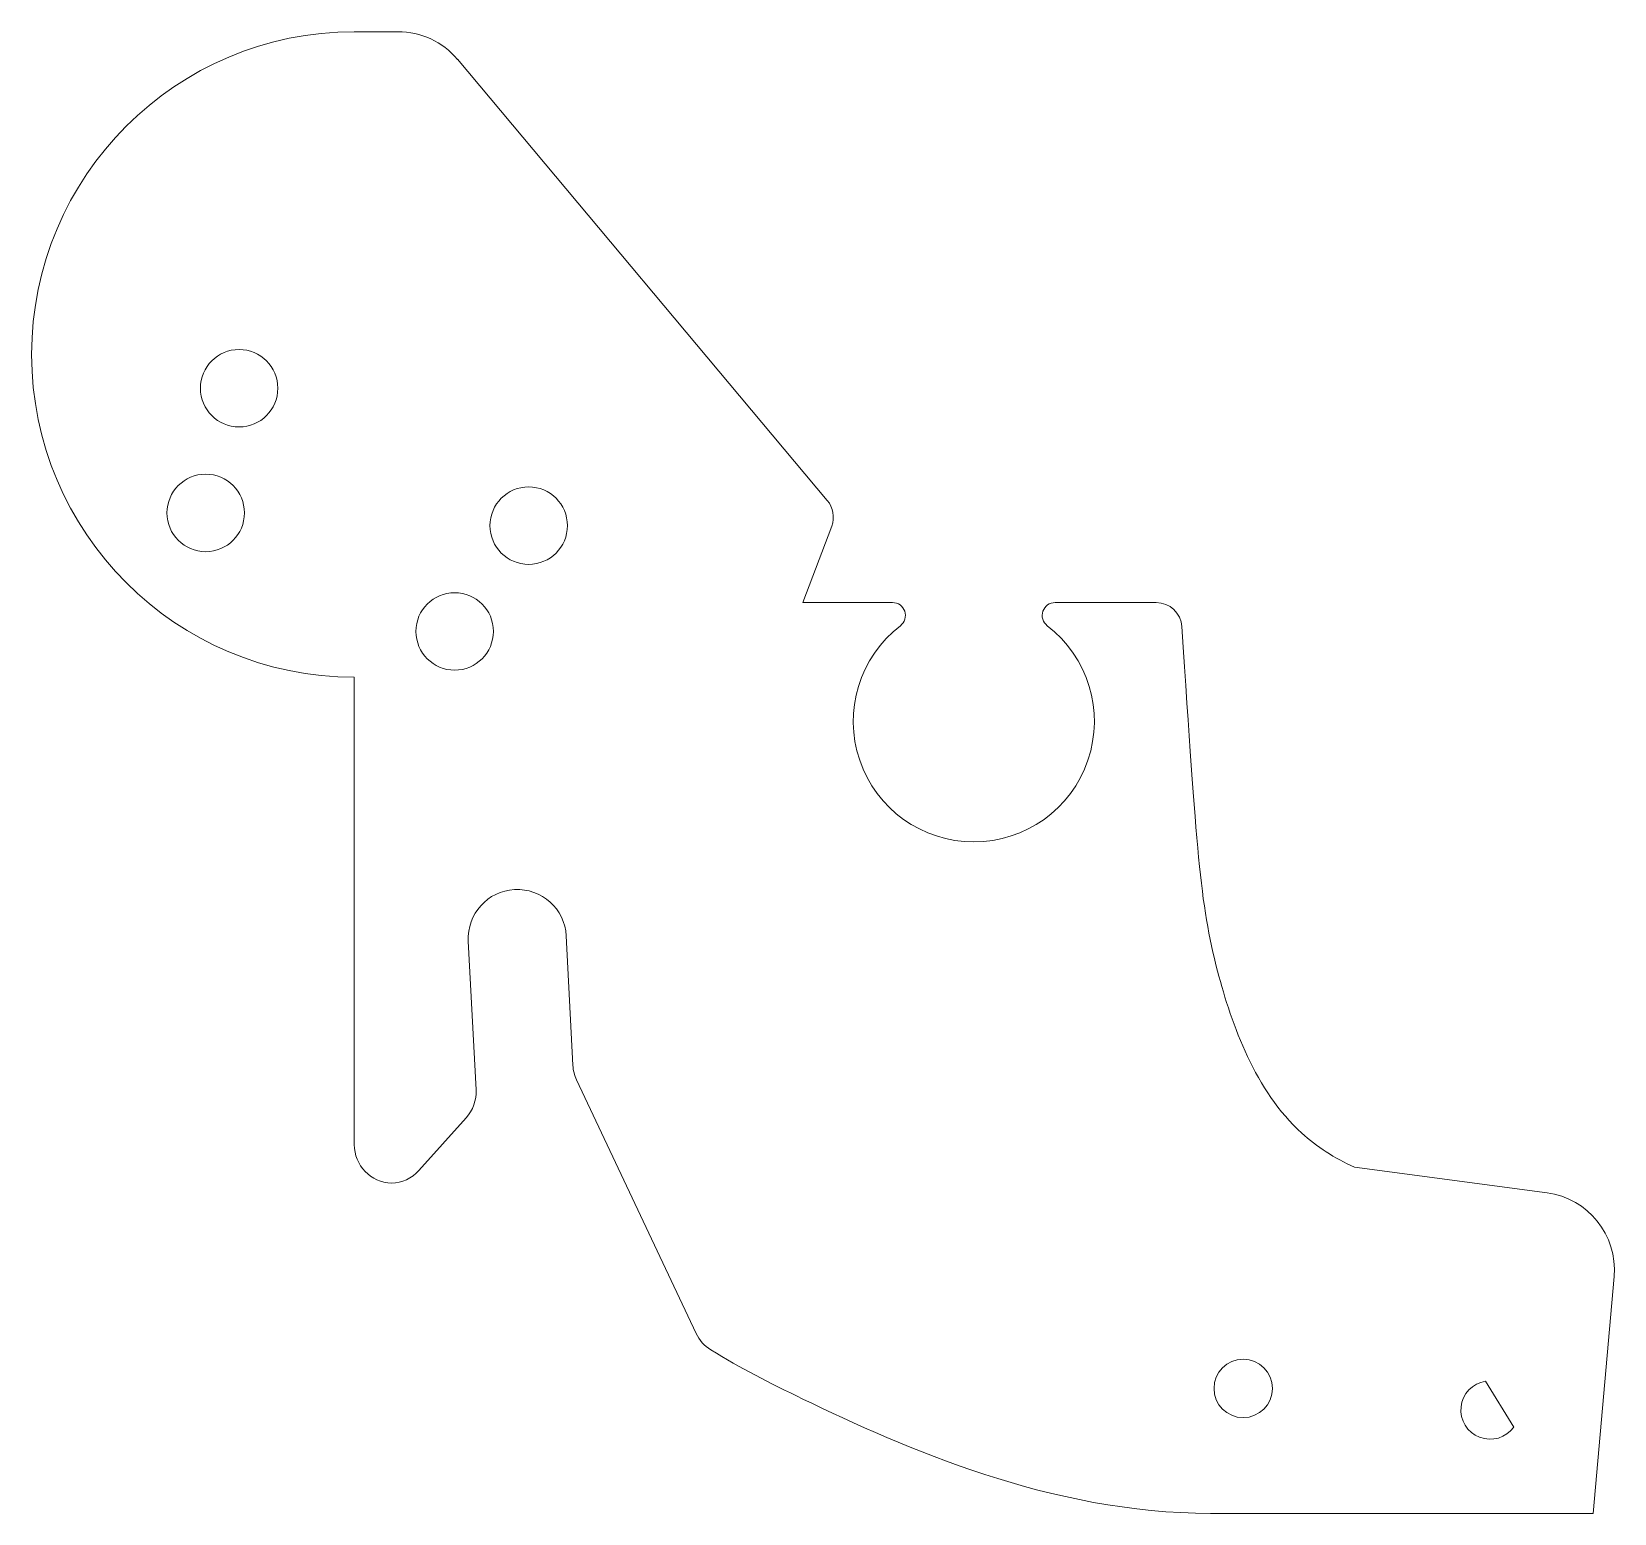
# Model space of a CAD drawing. Header units: millimetres. Extents: x -60.5 to 0.8, y 0 to 57.4.
import ezdxf

# ---------------------------------------------------------------- set-up
doc = ezdxf.new("R2010")
doc.units = ezdxf.units.MM

msp = doc.modelspace()

# ---------------------------------------------------------------- linework, layer by layer
at = {"color": 7, "linetype": 'Continuous', "lineweight": 15}
for p, q in [((-46.306, 57.383), (-48, 57.383)), ((-29.676, 39.231), (-44.008, 56.312)), ((-30.621, 35.274), (-29.506, 38.236)), ((-27.149, 35.274), (-30.621, 35.274)), ((-16.936, 35.274), (-20.851, 35.274)), ((-48, 32.383), (-48, 14.28)), ((-43.587, 22.162), (-43.285, 16.396)), ((-39.529, 17.351), (-39.792, 22.361)), ((-34.76, 6.967), (-39.388, 16.79)), ((-45.503, 13.276), (-43.668, 15.314)), ((-1.791, 12.412), (-9.256, 13.404)), ((0, 0), (0.803, 9.177)), ((-4.175, 5.117), (-3.084, 3.338)), ((-14.832, 0), (0, 0))]:
    msp.add_line(p, q, dxfattribs=at)
for centre, radius in [((-52.463, 43.574), 1.5), ((-53.757, 38.744), 1.5), ((-41.244, 38.252), 1.5), ((-44.112, 34.156), 1.5), ((-13.565, 4.837), 1.13)]:
    msp.add_circle(centre, radius, dxfattribs=at)
for centre, radius, start, end in [((-48, 44.883), 12.5, 90, 270), ((-46.306, 54.383), 3, 40, 90), ((-30.442, 38.588), 1, 339.36955, 40), ((-27.149, 34.774), 0.5, 307.52979, 90), ((-20.851, 34.774), 0.5, 90, 232.47021), ((-16.936, 34.274), 1, 3.78508, 90), ((-24, 30.674), 4.67, 127.52979, 52.47021), ((-41.689, 22.262), 1.9, 3, 183), ((-38.032, 17.429), 1.5, 183, 205.22862), ((-44.783, 16.317), 1.5, 318, 3), ((-46.5, 14.28), 1.5, 180, 267.75529), ((-46.618, 14.28), 1.5, 272.24471, 318), ((-2.186, 9.438), 3, 355, 82.434), ((-33.403, 7.607), 1.5, 205.22862, 238.32198), ((-4, 4), 1.13, 98.88744, 324.14354)]:
    msp.add_arc(centre, radius, start, end, dxfattribs=at)
for points, knots in [([(-9.256, 13.404), (-10.028, 13.759), (-12.799, 15.536), (-15.162, 22.102), (-15.363, 25.64), (-15.938, 34.34)], [0.2707089, 0.2707089, 0.2707089, 0.2707089, 0.3609732, 0.6376379, 0.9878023, 0.9878023, 0.9878023, 0.9878023]), ([(-34.191, 6.33), (-33.033, 5.615), (-28.602, 3.384), (-21.018, 0), (-14.832, 0)], [0.2446249, 0.2446249, 0.2446249, 0.2446249, 0.3840447, 0.8024246, 0.8024246, 0.8024246, 0.8024246])]:
    msp.add_open_spline(points, degree=3, knots=knots, dxfattribs=at)

doc.saveas('drawing.dxf')
